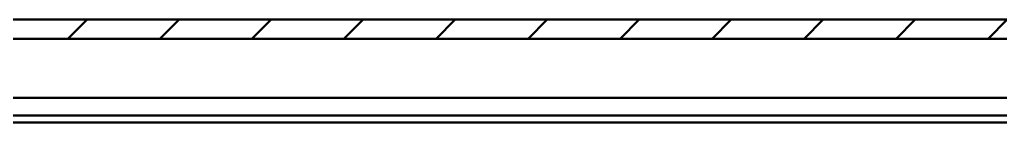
# Model space of a CAD drawing. Header units: millimetres. Extents: x -1615 to 4166, y 5 to 3174.
# Drawn here: x 906.8 to 954.65, y 2743.75 to 2748.75 of the extents above; entities that cross this region are included whole.
import ezdxf

# ---------------------------------------------------------------- set-up
doc = ezdxf.new("R2010")
doc.units = ezdxf.units.MM
doc.header["$LTSCALE"] = 0.25
doc.layers.add('Net dam', color=7, linetype='Continuous', lineweight=50)

msp = doc.modelspace()

# ---------------------------------------------------------------- hatches: boundary and pattern name
at = {"layer": 'Net dam'}
h = msp.add_hatch(dxfattribs=at)
h.set_pattern_fill('ANSI31', color=256, style=0)
h.set_pattern_definition([(45, (54.75876342284892, 2077.517399067075), (-2.245064030267288, 2.245064030267288), [])])
h.paths.add_polyline_path([(741.1730905376909, 2747.819797780767), (985.8397572043577, 2747.819797780767), (985.8397572043577, 2748.753131114101), (741.1730905376909, 2748.753131114101)], flags=0)

# ---------------------------------------------------------------- linework, layer by layer
for p, q in [((985.8397572043579, 2748.753131114101), (741.173090537691, 2748.753131114101)), ((985.8397572043579, 2747.819797780767), (741.173090537691, 2747.819797780767)), ((741.173090537691, 2744.9531311141), (985.8397572043579, 2744.9531311141)), ((741.173090537691, 2744.086464447434), (985.8397572043579, 2744.086464447434)), ((741.173090537691, 2743.753131114101), (985.8397572043579, 2743.753131114101))]:
    msp.add_line(p, q, dxfattribs=at)

doc.saveas('drawing.dxf')
